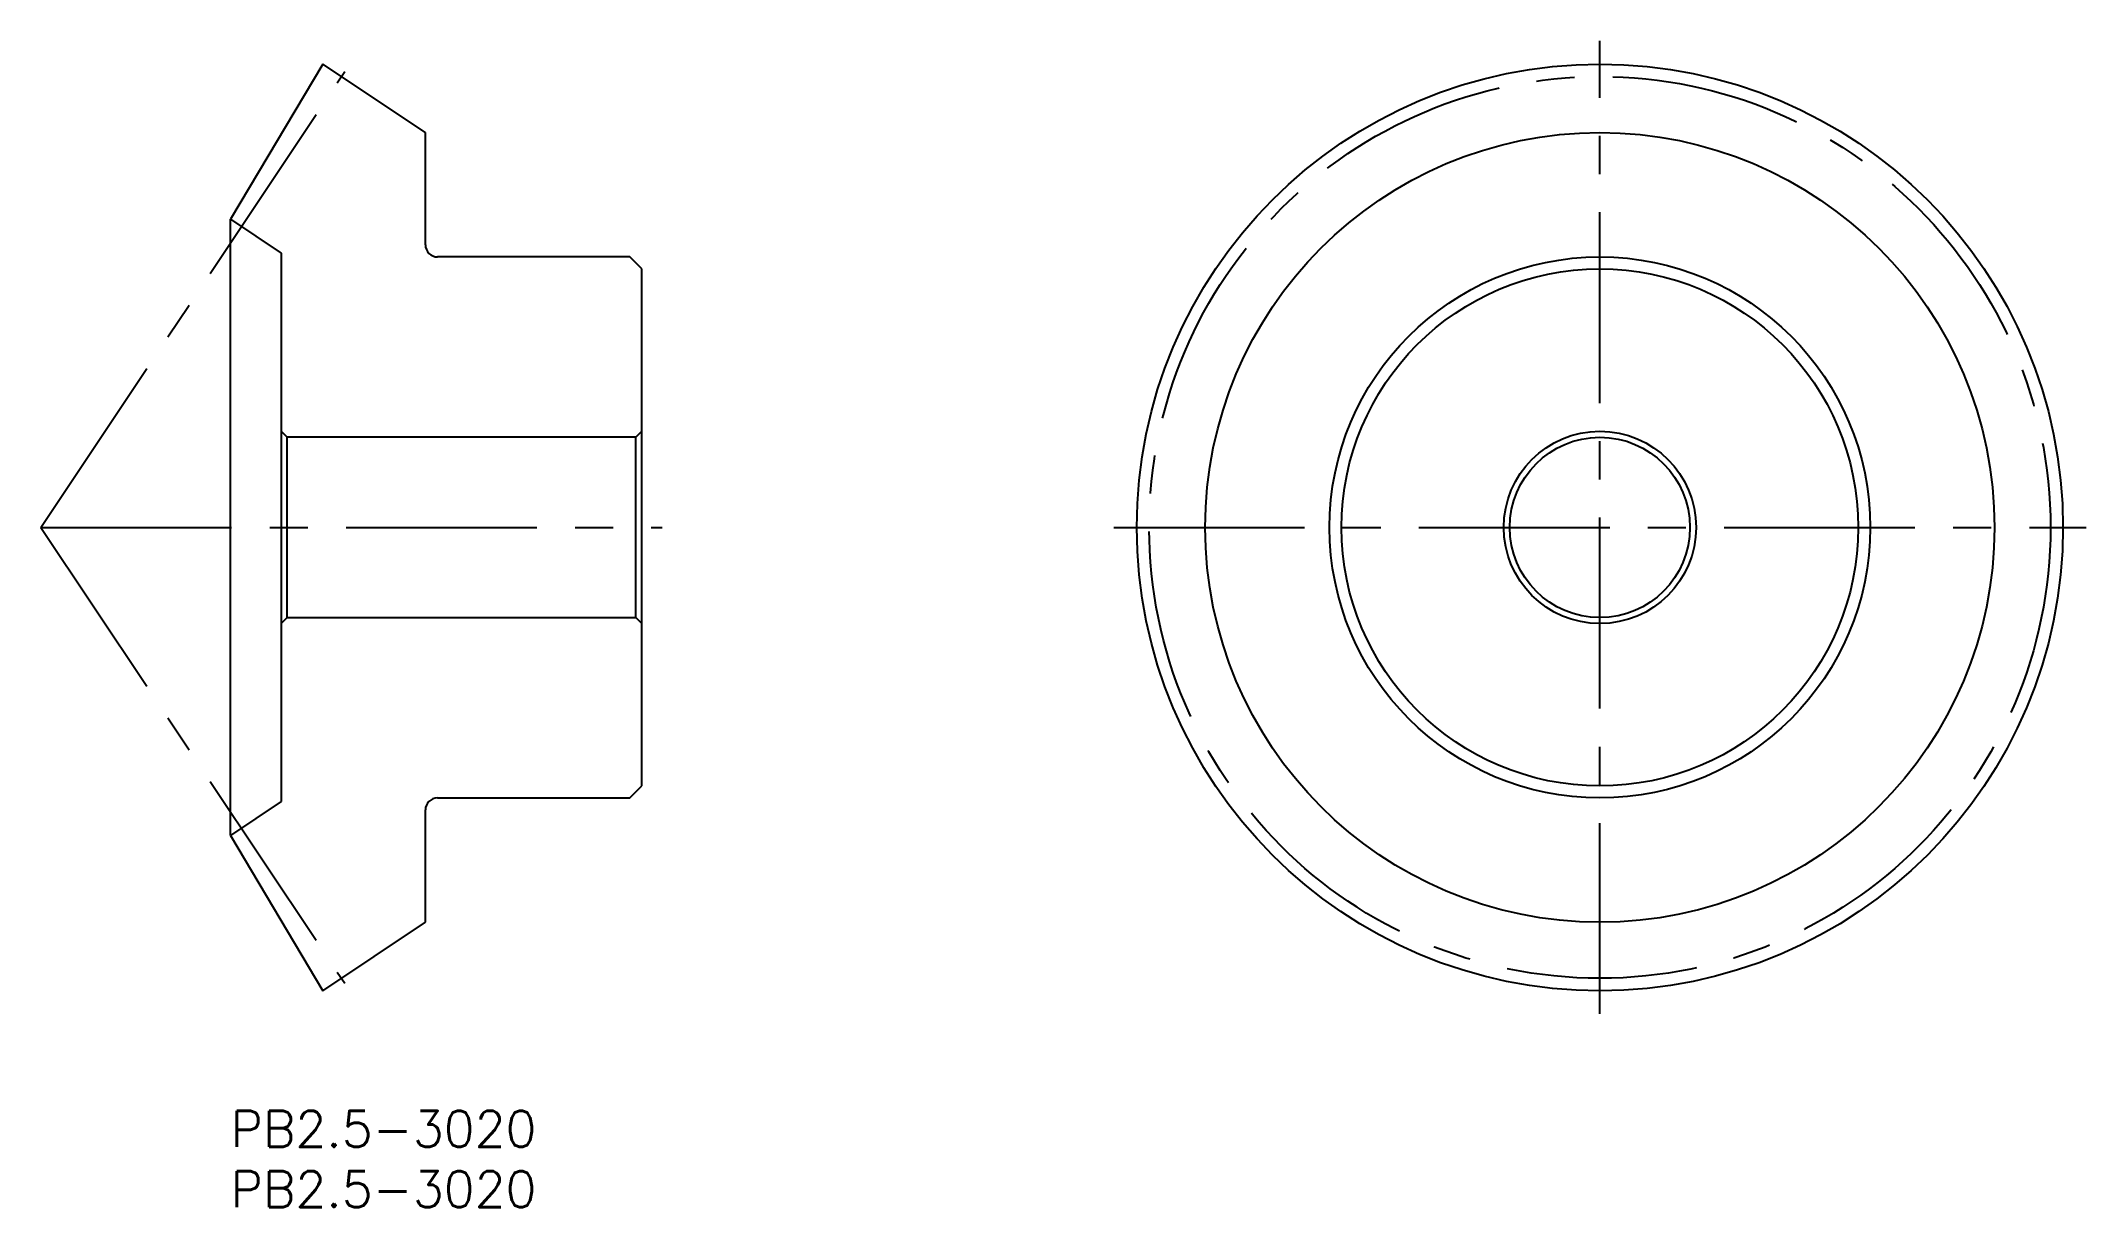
# Model space of a CAD drawing. Extents: x -16 to 154, y -8 to 89.
import ezdxf

# ---------------------------------------------------------------- set-up
doc = ezdxf.new("R2010")
doc.units = 0
doc.header["$LTSCALE"] = 0.5
doc.linetypes.add('CENTER', pattern=[50.8, 31.75, -6.35, 6.35, -6.35])
for name, color, linetype in [('MSM_CENTER', 1, 'CENTER'), ('MSM_CONTINUOUS', 7, 'CONTINUOUS'), ('MSM_PART_NUMBER', 7, 'CONTINUOUS')]:
    doc.layers.add(name, color=color, linetype=linetype)
doc.styles.get("Standard").update_dxf_attribs({"font": 'txt.shx', "height": 3, "bigfont": 'bigfont.shx'})

# ---------------------------------------------------------------- blocks, each defined once
blk = doc.blocks.new('*U17')
at = {"layer": 'MSM_PART_NUMBER'}
blk.add_text('PB2.5-3020', height=3, dxfattribs=at).set_placement((0, -3))
blk = doc.blocks.new('*U18')
at = {"layer": 'MSM_PART_NUMBER'}
blk.add_text('PB2.5-3020', height=3, dxfattribs=at).set_placement((0, -8))

msp = doc.modelspace()

# ---------------------------------------------------------------- linework, layer by layer
at = {"layer": 'MSM_CENTER'}
for p, q in [((113.96, 8.07), (113.96, 89)), ((-15.78, 48.53), (9.5, 86.45)), ((-15.78, 48.53), (35.93, 48.53)), ((-15.78, 48.53), (9.5, 10.62)), ((73.5, 48.53), (154.42, 48.53))]:
    msp.add_line(p, q, dxfattribs=at)
msp.add_circle((113.96, 48.53), 37.5, dxfattribs=at)
at = {"layer": 'MSM_CONTINUOUS'}
for p, q in [((7.67, 87.07), (0, 74.17)), ((16.22, 81.37), (7.67, 87.07)), ((16.22, 72.03), (16.22, 81.37)), ((0, 74.17), (4.22, 71.34)), ((0, 22.9), (0, 74.17)), ((4.22, 71.34), (4.22, 25.73)), ((33.22, 71.03), (17.22, 71.03)), ((34.22, 70.03), (33.22, 71.03)), ((34.22, 27.03), (34.22, 70.03)), ((4.72, 56.03), (4.22, 56.53)), ((34.22, 56.53), (33.72, 56.03)), ((33.72, 56.03), (4.72, 56.03)), ((4.72, 41.03), (4.72, 56.03)), ((33.72, 41.03), (33.72, 56.03)), ((4.22, 40.53), (4.72, 41.03)), ((4.72, 41.03), (33.72, 41.03)), ((33.72, 41.03), (34.22, 40.53)), ((4.22, 25.73), (0, 22.9)), ((17.22, 26.03), (33.22, 26.03)), ((33.22, 26.03), (34.22, 27.03)), ((16.22, 15.7), (16.22, 25.03)), ((0, 22.9), (7.67, 10)), ((7.67, 10), (16.22, 15.7))]:
    msp.add_line(p, q, dxfattribs=at)
for radius in [38.54, 32.84, 22.5, 21.5, 8, 7.5]:
    msp.add_circle((113.96, 48.53), radius, dxfattribs=at)
for centre, start, end in [((17.22, 72.03), 180, 270), ((17.22, 25.03), 90, 180)]:
    msp.add_arc(centre, 1, start, end, dxfattribs=at)

# ---------------------------------------------------------------- block references
for name in ['*U17', '*U18']:
    msp.add_blockref(name, (0, 0), dxfattribs=at)

doc.saveas('drawing.dxf')
